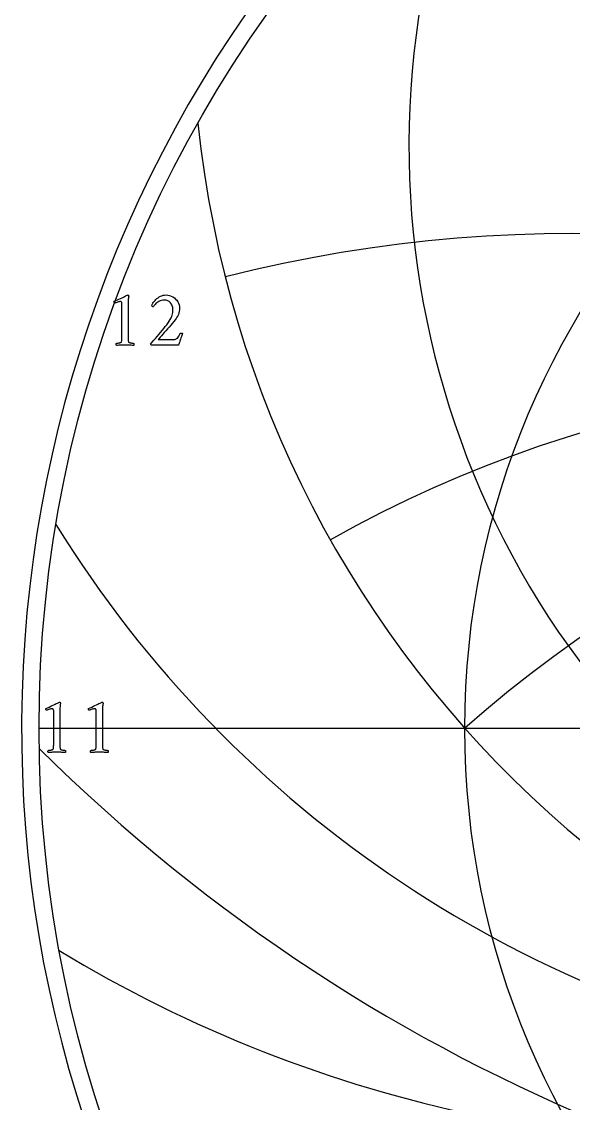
# Model space of a CAD drawing. Header units: millimetres. Extents: x -32.4 to 32.3, y -32.4 to 33.4.
# Drawn here: x -32.35 to -18.07, y -9.71 to 18.29 of the extents above; entities that cross this region are included whole.
import ezdxf

# ---------------------------------------------------------------- set-up
doc = ezdxf.new("R2010")
doc.units = ezdxf.units.MM
for name, color, linetype in [('CUT_OUTER', 1, 'Continuous'), ('ENGRAVE', 7, 'Continuous'), ('ENGRAVE_FINE', 8, 'Continuous'), ('TEXT', 5, 'Continuous')]:
    doc.layers.add(name, color=color, linetype=linetype)

msp = doc.modelspace()

# ---------------------------------------------------------------- linework, layer by layer
at = {"layer": 'CUT_OUTER'}
msp.add_arc((-0.0002, -0.0001), 32.35, 127.26523, 87.73645, dxfattribs=at)
at = {"layer": 'ENGRAVE'}
msp.add_lwpolyline([(-31.9, 0), (31.9, 0)], dxfattribs=at)
for radius in [31.9, 20.8814]:
    msp.add_circle((0, 0), radius, dxfattribs=at)
for centre, radius, start, end in [((0, 15.0618), 22.3266, 154.24194, 25.75806), ((0, 18.5611), 27.9383, 185.94684, 354.05316), ((0, -23.4917), 31.4308, 48.36667, 131.63333), ((0, -23.4917), 31.4308, 48.36667, 131.63333), ((-5.6867, 21.2232), 30.3117, 211.75322, 260.77631), ((-13.581, 23.5229), 34.2608, 238.70633, 277.9248)]:
    msp.add_arc(centre, radius, start, end, dxfattribs=at)
at = {"layer": 'ENGRAVE_FINE'}
for centre, radius, start, end in [((-31.4308, -23.4917), 44.4499, 21.07434, 81.04397), ((-31.4308, -23.4917), 44.4499, 21.07434, 81.04397), ((-18.1466, -23.4917), 36.2932, 29.07003, 104.2478), ((-18.1466, -23.4917), 36.2932, 29.07003, 104.2478), ((-8.4219, -23.4917), 32.5396, 38.02608, 119.32449), ((-8.4219, -23.4917), 32.5396, 38.02608, 119.32449), ((0, 31.6445), 45.3003, 225.24349, 314.75651)]:
    msp.add_arc(centre, radius, start, end, dxfattribs=at)
at = {"layer": 'TEXT'}
for points in [[(-29.7549, 10.1506), (-29.7549, 10.9691), (-29.7555, 10.9892), (-29.7573, 11.0059), (-29.7602, 11.0193), (-29.7643, 11.0292), (-29.7698, 11.0365), (-29.777, 11.0417), (-29.7858, 11.0448), (-29.7964, 11.0458), (-29.8093, 11.0448), (-29.8254, 11.0419), (-29.8446, 11.0371), (-29.8668, 11.0303), (-29.8893, 11.0228), (-29.9088, 11.016), (-29.9255, 11.0099), (-29.9394, 11.0044), (-29.9475, 11.012), (-29.9534, 11.0204), (-29.9569, 11.0296), (-29.958, 11.0396), (-29.958, 11.0397), (-29.958, 11.0401), (-29.958, 11.0408), (-29.958, 11.0417), (-29.9578, 11.0454), (-29.957, 11.0484), (-29.9557, 11.0506), (-29.9539, 11.052), (-29.9126, 11.0708), (-29.8718, 11.0896), (-29.8313, 11.1086), (-29.7912, 11.1277), (-29.753, 11.146), (-29.7182, 11.1626), (-29.6867, 11.1776), (-29.6586, 11.1909), (-29.6353, 11.2018), (-29.6184, 11.2095), (-29.6079, 11.2142), (-29.6037, 11.2157), (-29.5995, 11.2157), (-29.5947, 11.215), (-29.5907, 11.2126), (-29.5875, 11.2088), (-29.585, 11.2033), (-29.5831, 11.1974), (-29.5814, 11.1919), (-29.58, 11.187), (-29.5788, 11.1826), (-29.5793, 11.1794), (-29.5809, 11.1699), (-29.5835, 11.154), (-29.5871, 11.1318), (-29.5907, 11.1038), (-29.5933, 11.0704), (-29.5949, 11.0318), (-29.5954, 10.9878), (-29.5954, 10.1506), (-29.5953, 10.1282), (-29.5951, 10.1066), (-29.5948, 10.0857), (-29.5943, 10.0656), (-29.5934, 10.0469), (-29.5915, 10.0299), (-29.5887, 10.0147), (-29.585, 10.0014), (-29.5815, 9.9964), (-29.5752, 9.9916), (-29.566, 9.987), (-29.5539, 9.9828), (-29.5403, 9.9789), (-29.5262, 9.9758), (-29.5118, 9.9732), (-29.4969, 9.9714), (-29.483, 9.97), (-29.4713, 9.969), (-29.4618, 9.9684), (-29.4545, 9.9682), (-29.4517, 9.9633), (-29.4495, 9.9568), (-29.4481, 9.9488), (-29.4472, 9.9392), (-29.4473, 9.9296), (-29.4485, 9.9216), (-29.4509, 9.9151), (-29.4545, 9.9102), (-29.4849, 9.9122), (-29.514, 9.9141), (-29.5419, 9.9159), (-29.5684, 9.9175), (-29.5949, 9.9188), (-29.6223, 9.9198), (-29.6508, 9.9204), (-29.6803, 9.9206), (-29.7087, 9.9204), (-29.7358, 9.9198), (-29.7615, 9.9188), (-29.786, 9.9175), (-29.8108, 9.9159), (-29.8373, 9.9141), (-29.8657, 9.9122), (-29.8959, 9.9102), (-29.8994, 9.9151), (-29.9018, 9.9216), (-29.903, 9.9296), (-29.9031, 9.9392), (-29.9023, 9.9488), (-29.9008, 9.9568), (-29.8986, 9.9633), (-29.8959, 9.9682), (-29.8885, 9.9684), (-29.879, 9.969), (-29.8673, 9.97), (-29.8534, 9.9714), (-29.8385, 9.9732), (-29.8241, 9.9758), (-29.8101, 9.9789), (-29.7964, 9.9828), (-29.7845, 9.987), (-29.7757, 9.9916), (-29.77, 9.9964), (-29.7674, 10.0014), (-29.7636, 10.0147), (-29.7606, 10.0299), (-29.7584, 10.0469), (-29.757, 10.0656), (-29.7561, 10.0857), (-29.7555, 10.1066), (-29.7551, 10.1282), (-29.7549, 10.1506)], [(-28.1842, 10.219), (-28.1947, 10.1933), (-28.2054, 10.1659), (-28.2164, 10.1368), (-28.2277, 10.1061), (-28.2388, 10.075), (-28.2494, 10.0452), (-28.2596, 10.0165), (-28.2691, 9.989), (-28.2777, 9.9642), (-28.2847, 9.9439), (-28.2901, 9.928), (-28.294, 9.9164), (-28.9944, 9.9164), (-28.9976, 9.9188), (-29.0009, 9.9219), (-29.0043, 9.9256), (-29.0079, 9.9299), (-29.0111, 9.9344), (-29.0133, 9.9385), (-29.0147, 9.9421), (-29.0151, 9.9455), (-28.9724, 9.9936), (-28.9291, 10.0428), (-28.8854, 10.0931), (-28.8411, 10.1444), (-28.797, 10.1961), (-28.754, 10.2475), (-28.7121, 10.2986), (-28.6712, 10.3495), (-28.6322, 10.3993), (-28.596, 10.4469), (-28.5627, 10.4925), (-28.5323, 10.536), (-28.504, 10.5802), (-28.4813, 10.6215), (-28.4641, 10.66), (-28.4525, 10.6956), (-28.4448, 10.7302), (-28.4393, 10.7655), (-28.436, 10.8017), (-28.4349, 10.8386), (-28.4389, 10.8883), (-28.4507, 10.9339), (-28.4705, 10.9754), (-28.4981, 11.0127), (-28.5319, 11.0435), (-28.5699, 11.0655), (-28.6122, 11.0787), (-28.6587, 11.0831), (-28.6978, 11.0809), (-28.7344, 11.0743), (-28.7683, 11.0633), (-28.7996, 11.0479), (-28.8283, 11.0299), (-28.854, 11.0111), (-28.877, 10.9916), (-28.897, 10.9712), (-28.9141, 10.9518), (-28.9281, 10.935), (-28.939, 10.9207), (-28.9468, 10.9091), (-28.953, 10.9099), (-28.9595, 10.9124), (-28.966, 10.9166), (-28.9727, 10.9225), (-28.9786, 10.9288), (-28.9828, 10.9342), (-28.9853, 10.9386), (-28.9861, 10.9422), (-28.9817, 10.9532), (-28.9745, 10.9673), (-28.9646, 10.9848), (-28.9519, 11.0054), (-28.9366, 11.0279), (-28.9185, 11.051), (-28.8977, 11.0746), (-28.8742, 11.0987), (-28.8484, 11.1221), (-28.8206, 11.1437), (-28.7909, 11.1635), (-28.7592, 11.1816), (-28.7256, 11.1965), (-28.6901, 11.2072), (-28.6526, 11.2136), (-28.6131, 11.2157), (-28.5655, 11.2127), (-28.5201, 11.2036), (-28.4769, 11.1884), (-28.436, 11.167), (-28.3981, 11.1409), (-28.3645, 11.1114), (-28.3349, 11.0783), (-28.3095, 11.0417), (-28.2891, 11.0027), (-28.2746, 10.9624), (-28.2658, 10.9208), (-28.2629, 10.878), (-28.2649, 10.8351), (-28.2707, 10.7935), (-28.2804, 10.7532), (-28.294, 10.7143), (-28.311, 10.6766), (-28.3308, 10.6402), (-28.3534, 10.6051), (-28.379, 10.5713), (-28.4152, 10.527), (-28.4533, 10.4814), (-28.4934, 10.4343), (-28.5354, 10.3858), (-28.5778, 10.3374), (-28.6191, 10.2905), (-28.6592, 10.2452), (-28.6981, 10.2014), (-28.7345, 10.1605), (-28.767, 10.1239), (-28.7956, 10.0916), (-28.8204, 10.0636), (-28.4183, 10.0636), (-28.3896, 10.066), (-28.3637, 10.0732), (-28.3404, 10.0851), (-28.3199, 10.1019), (-28.3011, 10.1236), (-28.2829, 10.1503), (-28.2653, 10.1821), (-28.2484, 10.219), (-28.2454, 10.2244), (-28.2406, 10.2283), (-28.234, 10.2306), (-28.2256, 10.2314), (-28.222, 10.2312), (-28.2173, 10.2304), (-28.2116, 10.2291), (-28.2049, 10.2273), (-28.1982, 10.2252), (-28.1925, 10.2231), (-28.1878, 10.2211), (-28.1842, 10.219)], [(-31.5208, -0.3885), (-31.5208, 0.43), (-31.5214, 0.4501), (-31.5231, 0.4668), (-31.526, 0.4802), (-31.5301, 0.4901), (-31.5356, 0.4974), (-31.5428, 0.5026), (-31.5517, 0.5057), (-31.5622, 0.5067), (-31.5752, 0.5057), (-31.5912, 0.5028), (-31.6104, 0.498), (-31.6327, 0.4912), (-31.6551, 0.4837), (-31.6746, 0.4769), (-31.6913, 0.4708), (-31.7052, 0.4653), (-31.7134, 0.4729), (-31.7192, 0.4813), (-31.7227, 0.4905), (-31.7238, 0.5005), (-31.7238, 0.5006), (-31.7238, 0.501), (-31.7238, 0.5017), (-31.7238, 0.5026), (-31.7236, 0.5063), (-31.7228, 0.5093), (-31.7215, 0.5115), (-31.7197, 0.5129), (-31.6785, 0.5316), (-31.6376, 0.5505), (-31.5971, 0.5695), (-31.557, 0.5886), (-31.5188, 0.6069), (-31.484, 0.6235), (-31.4525, 0.6385), (-31.4244, 0.6518), (-31.4012, 0.6627), (-31.3843, 0.6704), (-31.3737, 0.6751), (-31.3695, 0.6766), (-31.3653, 0.6766), (-31.3606, 0.6759), (-31.3565, 0.6735), (-31.3533, 0.6696), (-31.3508, 0.6642), (-31.3489, 0.6582), (-31.3472, 0.6528), (-31.3458, 0.6479), (-31.3446, 0.6435), (-31.3451, 0.6403), (-31.3467, 0.6308), (-31.3493, 0.6149), (-31.3529, 0.5927), (-31.3565, 0.5647), (-31.3591, 0.5313), (-31.3607, 0.4927), (-31.3612, 0.4487), (-31.3612, -0.3885), (-31.3611, -0.4109), (-31.3609, -0.4325), (-31.3606, -0.4534), (-31.3602, -0.4735), (-31.3592, -0.4922), (-31.3573, -0.5092), (-31.3545, -0.5244), (-31.3508, -0.5377), (-31.3473, -0.5428), (-31.341, -0.5475), (-31.3318, -0.5521), (-31.3198, -0.5564), (-31.3061, -0.5602), (-31.292, -0.5633), (-31.2776, -0.5659), (-31.2628, -0.5678), (-31.2488, -0.5691), (-31.2371, -0.5701), (-31.2276, -0.5707), (-31.2203, -0.5709), (-31.2175, -0.5758), (-31.2154, -0.5823), (-31.2139, -0.5903), (-31.213, -0.5999), (-31.2131, -0.6095), (-31.2143, -0.6175), (-31.2167, -0.624), (-31.2203, -0.6289), (-31.2507, -0.6269), (-31.2799, -0.625), (-31.3077, -0.6233), (-31.3343, -0.6216), (-31.3607, -0.6203), (-31.3881, -0.6193), (-31.4166, -0.6187), (-31.4462, -0.6185), (-31.4745, -0.6187), (-31.5016, -0.6193), (-31.5274, -0.6203), (-31.5519, -0.6216), (-31.5766, -0.6233), (-31.6031, -0.625), (-31.6315, -0.6269), (-31.6617, -0.6289), (-31.6652, -0.624), (-31.6676, -0.6175), (-31.6689, -0.6095), (-31.6689, -0.5999), (-31.6681, -0.5903), (-31.6666, -0.5823), (-31.6645, -0.5758), (-31.6617, -0.5709), (-31.6544, -0.5707), (-31.6448, -0.5701), (-31.6331, -0.5691), (-31.6192, -0.5678), (-31.6044, -0.5659), (-31.5899, -0.5633), (-31.5759, -0.5602), (-31.5622, -0.5564), (-31.5503, -0.5521), (-31.5415, -0.5475), (-31.5358, -0.5428), (-31.5332, -0.5377), (-31.5294, -0.5244), (-31.5265, -0.5092), (-31.5243, -0.4922), (-31.5228, -0.4735), (-31.5219, -0.4534), (-31.5213, -0.4325), (-31.5209, -0.4109), (-31.5208, -0.3885)], [(-30.4183, -0.3885), (-30.4183, 0.43), (-30.4189, 0.4501), (-30.4207, 0.4668), (-30.4236, 0.4802), (-30.4277, 0.4901), (-30.4332, 0.4974), (-30.4403, 0.5026), (-30.4492, 0.5057), (-30.4598, 0.5067), (-30.4727, 0.5057), (-30.4888, 0.5028), (-30.508, 0.498), (-30.5302, 0.4912), (-30.5526, 0.4837), (-30.5722, 0.4769), (-30.5889, 0.4708), (-30.6028, 0.4653), (-30.6109, 0.4729), (-30.6167, 0.4813), (-30.6202, 0.4905), (-30.6214, 0.5005), (-30.6214, 0.5006), (-30.6214, 0.501), (-30.6214, 0.5017), (-30.6214, 0.5026), (-30.6211, 0.5063), (-30.6204, 0.5093), (-30.6191, 0.5115), (-30.6173, 0.5129), (-30.576, 0.5316), (-30.5351, 0.5505), (-30.4947, 0.5695), (-30.4546, 0.5886), (-30.4164, 0.6069), (-30.3815, 0.6235), (-30.3501, 0.6385), (-30.322, 0.6518), (-30.2987, 0.6627), (-30.2818, 0.6704), (-30.2713, 0.6751), (-30.2671, 0.6766), (-30.2629, 0.6766), (-30.2581, 0.6759), (-30.2541, 0.6735), (-30.2509, 0.6696), (-30.2484, 0.6642), (-30.2465, 0.6582), (-30.2448, 0.6528), (-30.2433, 0.6479), (-30.2422, 0.6435), (-30.2427, 0.6403), (-30.2443, 0.6308), (-30.2468, 0.6149), (-30.2505, 0.5927), (-30.2541, 0.5647), (-30.2567, 0.5313), (-30.2582, 0.4927), (-30.2588, 0.4487), (-30.2588, -0.3885), (-30.2587, -0.4109), (-30.2585, -0.4325), (-30.2582, -0.4534), (-30.2577, -0.4735), (-30.2568, -0.4922), (-30.2549, -0.5092), (-30.2521, -0.5244), (-30.2484, -0.5377), (-30.2449, -0.5428), (-30.2386, -0.5475), (-30.2294, -0.5521), (-30.2173, -0.5564), (-30.2037, -0.5602), (-30.1896, -0.5633), (-30.1752, -0.5659), (-30.1603, -0.5678), (-30.1464, -0.5691), (-30.1347, -0.5701), (-30.1252, -0.5707), (-30.1178, -0.5709), (-30.1151, -0.5758), (-30.1129, -0.5823), (-30.1114, -0.5903), (-30.1106, -0.5999), (-30.1107, -0.6095), (-30.1119, -0.6175), (-30.1143, -0.624), (-30.1178, -0.6289), (-30.1483, -0.6269), (-30.1774, -0.625), (-30.2053, -0.6233), (-30.2318, -0.6216), (-30.2582, -0.6203), (-30.2857, -0.6193), (-30.3142, -0.6187), (-30.3437, -0.6185), (-30.3721, -0.6187), (-30.3992, -0.6193), (-30.4249, -0.6203), (-30.4494, -0.6216), (-30.4741, -0.6233), (-30.5007, -0.625), (-30.5291, -0.6269), (-30.5592, -0.6289), (-30.5628, -0.624), (-30.5652, -0.6175), (-30.5664, -0.6095), (-30.5665, -0.5999), (-30.5657, -0.5903), (-30.5642, -0.5823), (-30.562, -0.5758), (-30.5592, -0.5709), (-30.5519, -0.5707), (-30.5424, -0.5701), (-30.5307, -0.5691), (-30.5168, -0.5678), (-30.5019, -0.5659), (-30.4875, -0.5633), (-30.4734, -0.5602), (-30.4598, -0.5564), (-30.4479, -0.5521), (-30.439, -0.5475), (-30.4333, -0.5428), (-30.4308, -0.5377), (-30.427, -0.5244), (-30.424, -0.5092), (-30.4218, -0.4922), (-30.4204, -0.4735), (-30.4195, -0.4534), (-30.4188, -0.4325), (-30.4185, -0.4109), (-30.4183, -0.3885)]]:
    msp.add_lwpolyline(points, close=True, dxfattribs=at)

doc.saveas('drawing.dxf')
